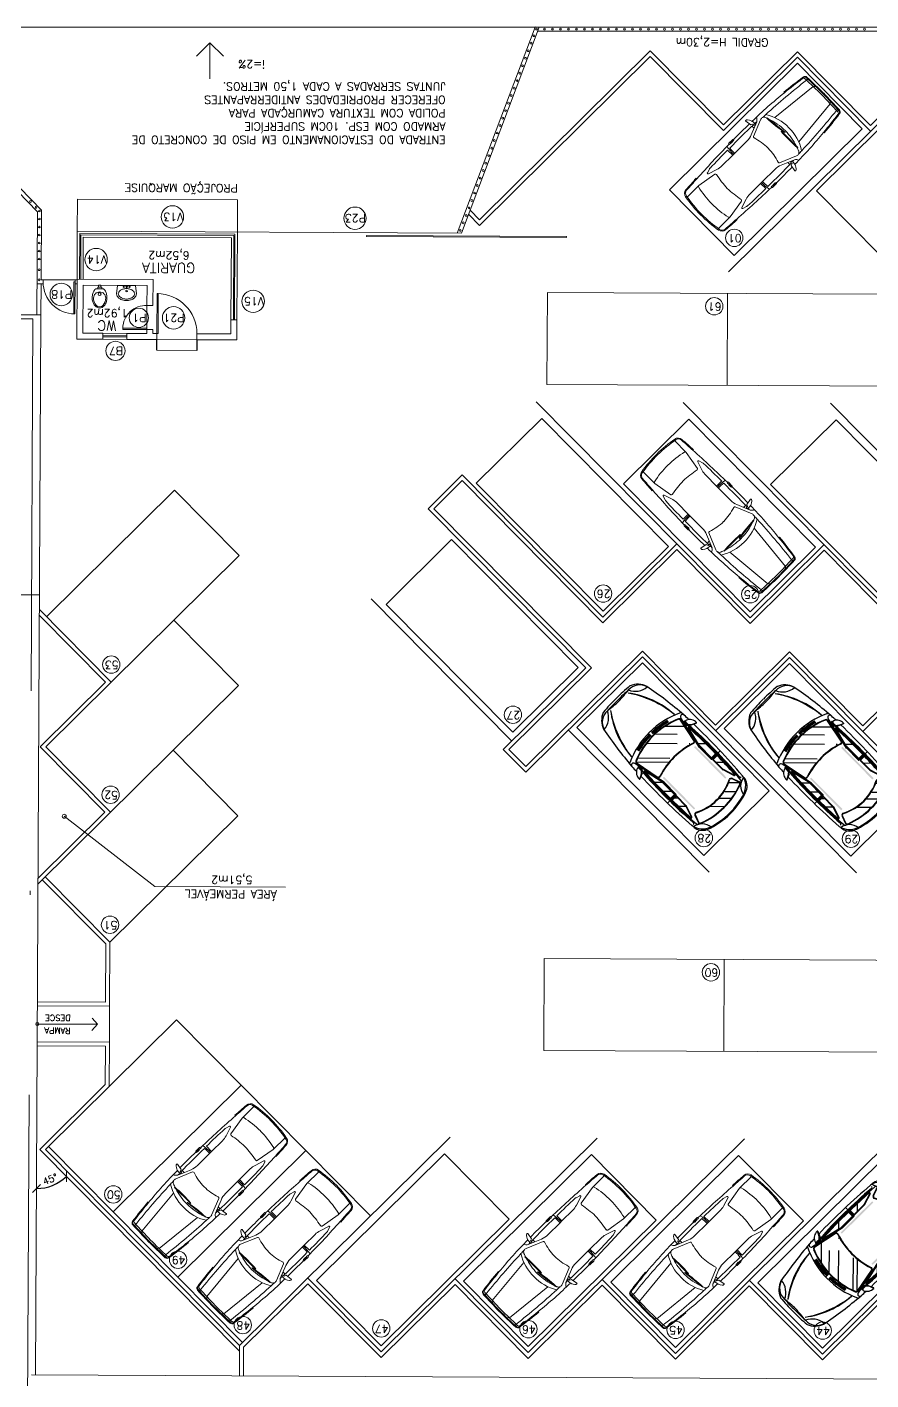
# Model space of a CAD drawing. Extents: x -1057 to 3416, y -340 to 4111.
# Drawn here: x 374.35 to 395.44, y -290.94 to -257.12 of the extents above; entities that cross this region are included whole.
import ezdxf
from ezdxf.enums import TextEntityAlignment as Align

# ---------------------------------------------------------------- set-up
doc = ezdxf.new("R2010")
doc.units = 0
doc.header["$LTSCALE"] = 50
doc.linetypes.add('CONTINU', pattern=[0])
doc.linetypes.add('DASHDOT', pattern=[1, 0.5, -0.25, 0, -0.25])
doc.layers.add('0.1', color=8, linetype='Continuous', lineweight=13)
doc.layers.add('layout', color=1, linetype='Continuous')
doc.styles.add('60x100', font='romans.shx', dxfattribs={"height": 0.2})
doc.styles.add('80X50', font='romans.shx')
doc.styles.add('ROMANS', font='romans')
doc.styles.get("Standard").update_dxf_attribs({"font": 'romans.shx'})
doc.dimstyles.new('Fares Eng - 50', dxfattribs={"dimscale": 2, "dimtxt": 0.085, "dimasz": 0.1, "dimexe": 0.05, "dimexo": 0.05, "dimgap": 0.04, "dimtad": 1, "dimzin": 4, "dimdsep": 46, "dimtxsty": 'ROMANS', "dimblk1": 'OBLIQUE', "dimblk2": 'OBLIQUE', "dimsah": 1, "dimcen": 0.05, "dimdle": 0.05, "dimclrd": 7, "dimclre": 7, "dimclrt": 7, "dimaunit": 1, "dimadec": 0, "dimazin": 0, "dimtfac": 1, "dimtix": 1, "dimtmove": 2, "dimatfit": 0, "dimldrblk": 'OPEN90', "dimfxl": 1, "dimtolj": 1, "dimtzin": 0, "dimarcsym": 0})

# ---------------------------------------------------------------- blocks, each defined once
blk = doc.blocks.new('P60')
at = {"color": 252}
blk.add_lwpolyline([(-0.6, 0.06), (0, 0.06), (0, 0.03), (-0.6, 0.03)], close=True, dxfattribs=at)
at = {"color": 8}
blk.add_arc((-0.029, 0.06), 0.571, 87.1025, 180, dxfattribs=at)
blk = doc.blocks.new('Vaso')
for points in [[(0.03, -0.05), (0.03, 0), (-0.03, 0), (-0.03, -0.05)], [(0.05, -0.09), (0.05, -0.05), (-0.05, -0.05), (-0.05, -0.09)]]:
    blk.add_lwpolyline(points)
for points in [[(0.183, -0.31, -0.071776), (0.168, -0.413, -0.083144), (0.129, -0.494, -0.106699), (0.065, -0.552, -0.132564), (-0.002, -0.57, -0.132564), (-0.069, -0.552, -0.106699), (-0.133, -0.494, -0.083144), (-0.172, -0.413, -0.071776), (-0.187, -0.31, -0.071776), (-0.172, -0.207, -0.083144), (-0.133, -0.126, -0.060171), (-0.1, -0.09), (0.096, -0.09, -0.060171), (0.129, -0.126, -0.083144), (0.168, -0.207, -0.071776)], [(-0.088, -0.497, 0.2474), (0, -0.541, 0.2474), (0.088, -0.497, 0.197858), (0.152, -0.318, 0.418329), (0, -0.168, 0.418329), (-0.152, -0.318, 0.197858)]]:
    blk.add_lwpolyline(points, format="xyb", close=True)
blk.add_circle((-0.002, -0.22), 0.0352)
blk = doc.blocks.new('Cuba-emp')
blk.add_lwpolyline([(0.21, 0.248), (0, 0.227), (0, -0.227), (0.21, -0.248, 0.137816), (0.271, -0.231, 0.107041), (0.329, -0.176, 0.080751), (0.364, -0.099, 0.068643), (0.378, -0.001, 0.068643), (0.364, 0.098, 0.080751), (0.329, 0.174, 0.107041), (0.271, 0.23, 0.115752), (0.21, 0.248)], format="xyb")
blk.add_lwpolyline([(0.21, 0.205, -0.131827), (0.25, 0.194, -0.106633), (0.297, 0.151, -0.083482), (0.328, 0.087, -0.072232), (0.341, 0, -0.072232), (0.328, -0.087, -0.083482), (0.297, -0.151, -0.106633), (0.25, -0.194, -0.131827), (0.21, -0.205, -0.131827), (0.17, -0.194, -0.106633), (0.123, -0.151, -0.083482), (0.092, -0.087, -0.072232), (0.079, 0, -0.072232), (0.092, 0.087, -0.083482), (0.123, 0.151, -0.106633), (0.17, 0.194, -0.131827)], format="xyb", close=True)
for centre, radius in [((0.037, -0.002), 0.0193), ((0.037, -0.002), 0.0193), ((0.036, 0.071), 0.0155), ((0.14, -0.001), 0.0198), ((0.036, -0.076), 0.0155)]:
    blk.add_circle(centre, radius)
blk = doc.blocks.new('ÁREA')
for p in [(0.00005, 0.00376), (0, 0)]:
    blk.add_attdef('COMPARTIMENTO', text='', height=0.0025).set_placement(p, align=Align.CENTER)
at = {"color": 1}
for p in [(-0.00005, -0.00376), (-0.0001, -0.00752)]:
    blk.add_attdef('ÁREA', text='', height=0.002, dxfattribs=at).set_placement(p, align=Align.CENTER)
blk = doc.blocks.new('TEMPRA3')
for p, q in [((-1.26, 0.697), (-1.26, 0.716)), ((-0.157, 0.823), (-0.131, 0.862)), ((-0.101, 0.713), (-0.151, 0.694)), ((-0.151, 0.694), (-0.151, 0.656)), ((-0.075, 0.872), (-0.101, 0.713)), ((-0.085, 0.882), (-0.082, 0.882)), ((0.756, 0.496), (0.756, 0.679)), ((1.806, 0.709), (1.807, 0.728)), ((0.058, 0.464), (-0.363, 0.637)), ((0.069, 0.533), (-0.261, 0.669)), ((-0.098, 0.674), (-0.098, 0.602)), ((0.687, 0.496), (0.259, 0.496)), ((1.136, 0.496), (0.756, 0.496)), ((1.287, 0.519), (1.517, 0.592)), ((1.406, 0.471), (1.886, 0.553)), ((1.515, 0.629), (1.414, 0.659)), ((0.058, -0.464), (-0.363, -0.637)), ((0.069, -0.533), (-0.261, -0.669)), ((-0.151, -0.694), (-0.151, -0.656)), ((-0.098, -0.674), (-0.098, -0.602)), ((0.687, -0.496), (0.259, -0.496)), ((1.136, -0.496), (0.756, -0.496)), ((0.756, -0.496), (0.756, -0.679)), ((1.287, -0.519), (1.517, -0.592)), ((1.406, -0.471), (1.886, -0.553)), ((1.515, -0.629), (1.414, -0.659)), ((-1.26, -0.697), (-1.26, -0.716)), ((-0.157, -0.823), (-0.131, -0.862)), ((-0.101, -0.713), (-0.151, -0.694)), ((-0.075, -0.872), (-0.101, -0.713)), ((-0.085, -0.882), (-0.082, -0.882)), ((1.806, -0.709), (1.807, -0.728))]:
    blk.add_line(p, q)
at = {"color": 9}
for p, q in [((0.49, 0.777), (0.614, 0.777)), ((0.49, 0.767), (0.567, 0.767)), ((0.577, 0.757), (0.577, 0.748)), ((0.634, 0.757), (0.634, 0.748)), ((-1.875, 0.533), (-1.914, 0.533)), ((-1.881, 0.307), (-0.653, 0.428)), ((-1.869, 0.63), (-1.647, 0.654)), ((-0.527, 0.509), (-0.536, 0.509)), ((-0.536, 0.509), (-0.532, -0.064)), ((0.687, 0.496), (0.756, 0.496)), ((1.886, 0.553), (2.3, 0.553)), ((-1.881, 0.307), (-1.924, 0.254)), ((-0.568, 0.016), (-0.577, 0.017)), ((-0.568, 0.015), (-0.577, 0.014)), ((-0.577, 0.014), (-0.51, -0.555)), ((-1.881, -0.308), (-1.924, -0.255)), ((-1.881, -0.307), (-0.653, -0.428)), ((-0.532, -0.064), (-0.523, -0.064)), ((-1.875, -0.533), (-1.914, -0.533)), ((-1.869, -0.631), (-1.647, -0.655)), ((-0.51, -0.555), (-0.501, -0.554)), ((0.687, -0.496), (0.756, -0.496)), ((1.886, -0.553), (2.3, -0.553)), ((0.49, -0.767), (0.567, -0.767)), ((0.49, -0.777), (0.614, -0.777)), ((0.577, -0.757), (0.577, -0.748)), ((0.634, -0.757), (0.634, -0.748))]:
    blk.add_line(p, q, dxfattribs=at)
for points in [[(0.486, 0.76), (0.486, 0.749, 0.414214), (0.496, 0.739), (0.558, 0.739, 0.414214), (0.568, 0.749), (0.568, 0.759)], [(0.486, -0.76), (0.486, -0.749, -0.414214), (0.496, -0.739), (0.558, -0.739, -0.414214), (0.568, -0.749), (0.568, -0.759)]]:
    blk.add_lwpolyline(points, format="xyb", dxfattribs=at)
for centre, radius, start, end in [((0.026, -12.748), 13.526, 95.4579, 98.0767), ((-0.091, -10.408), 11.166, 90.4891, 96.0118), ((0.075, 0.7), 0.267, 168.223, 189.9837), ((-0.143, 0.755), 0.0434, 160.4209, 180), ((0.052, 0.685), 0.25, 146.5293, 160.4209), ((0.355, -17.256), 17.935, 88.9571, 91.6179), ((-0.079, 0.816), 0.0696, 117.5198, 138.9652), ((-0.092, 0.841), 0.0416, 80.8067, 117.5198), ((0.213, -22.305), 23.067, 89.3717, 90.7606), ((-0.083, 0.874), 0.00833, 350.8067, 80.8067), ((0.213, -22.305), 23.067, 89.0973, 89.3437), ((0.115, -25.837), 26.599, 86.3544, 88.8806), ((-0.298, 0.555), 0.987, 356.5337, 7.1274), ((0.636, -17.099), 17.778, 87.5716, 89.6146), ((0.028, -29.336), 30.117, 85.8738, 86.6125), ((2.183, 0.56), 0.144, 10.2757, 85.2864), ((46.287, -1.061), 48.25, 178.0551, 178.7396), ((-1.864, 0.574), 0.07, 98.0767, 178.0551), ((1.08, -0.033), 1.689, 163.0258, 178.8872), ((1.08, -0.033), 1.689, 158.4883, 161.8833), ((-0.403, 0.55), 0.0959, 65.2249, 157.5632), ((0.355, -17.256), 17.935, 91.743, 91.9698), ((1.496, -0.036), 1.496, 161.9012, 178.6096), ((0.046, 0.438), 0.0288, 340.8387, 65.2249), ((0.259, 0.996), 0.5, 247.6625, 270), ((1.136, 0.996), 0.5, 270, 287.5892), ((1.415, 0.442), 0.03, 107.5892, 190.5643), ((-1.901, -0.176), 3.343, 3.0173, 10.5643), ((1.385, 0.564), 0.1, 73.296, 87.5716), ((1.509, 0.61), 0.02, 295.0881, 73.296), ((1.892, 0.523), 0.03, 17.6685, 101.6613), ((-0.298, 0.005), 2.281, 359.8835, 13.3775), ((-1.242, -0.033), 3.619, 0.5277, 9.8398), ((1.08, 0.033), 1.689, 181.1128, 199.382), ((-1.901, 0.176), 3.343, 349.4357, 356.9827), ((-0.298, -0.005), 2.281, 346.6225, 0.1165), ((-1.242, 0.033), 3.619, 350.1602, 359.4723), ((46.287, 1.06), 48.25, 181.2604, 181.9449), ((1.496, 0.036), 1.496, 181.3904, 198.0988), ((-1.864, -0.575), 0.07, 181.9449, 261.9233), ((0.026, 12.748), 13.526, 261.9735, 264.5421), ((1.08, 0.033), 1.689, 200.3288, 201.5117), ((1.08, 0.033), 1.689, 200.3288, 201.5117), ((-0.403, -0.55), 0.0959, 202.4368, 294.7751), ((0.355, 17.256), 17.935, 268.0302, 268.257), ((0.075, -0.7), 0.267, 170.0163, 191.777), ((0.355, 17.256), 17.935, 268.3821, 271.0429), ((0.046, -0.438), 0.0288, 294.7751, 19.1613), ((0.259, -0.996), 0.5, 90, 112.3375), ((-0.298, -0.555), 0.987, 352.8726, 3.4663), ((0.636, 17.099), 17.778, 270.3854, 272.4284), ((1.136, -0.996), 0.5, 72.4108, 90), ((1.415, -0.442), 0.03, 169.4357, 252.4108), ((1.385, -0.564), 0.1, 272.4284, 286.704), ((1.509, -0.61), 0.02, 286.704, 64.9119), ((1.892, -0.523), 0.03, 258.3387, 342.3315), ((2.183, -0.56), 0.144, 274.7136, 349.7243), ((-0.091, 10.408), 11.166, 263.9882, 269.5109), ((-0.143, -0.755), 0.0434, 180, 199.5791), ((0.052, -0.685), 0.25, 199.5791, 213.4707), ((-0.079, -0.816), 0.0696, 221.0348, 242.4802), ((-0.092, -0.841), 0.0416, 242.4802, 279.1933), ((0.213, 22.305), 23.067, 269.2394, 270.6283), ((-0.083, -0.874), 0.00833, 279.1933, 9.1933), ((0.213, 22.305), 23.067, 270.6563, 270.9027), ((0.115, 25.837), 26.599, 271.1194, 273.6456), ((0.028, 29.336), 30.117, 273.3875, 274.1262)]:
    blk.add_arc(centre, radius, start, end)
for centre, radius, start, end in [((0.026, -12.748), 13.506, 95.4656, 97.8958), ((-0.144, 0.846), 0.212, 204.7842, 236.5367), ((0.49, 0.751), 0.0263, 91.9264, 184.8104), ((0.47, 0.753), 0.0061, 200.0424, 315.2534), ((0.49, 0.751), 0.0164, 92.1313, 187.2433), ((0.567, 0.757), 0.01, 0, 90), ((0.606, 0.816), 0.0733, 246.8341, 293.1659), ((0.614, 0.757), 0.02, 0, 90), ((-0.263, 0.555), 0.987, 356.5337, 11.7667), ((0.027, -29.37), 30.131, 85.8821, 86.6147), ((2.181, 0.569), 0.115, 10.4548, 85.2928), ((19.555, -0.393), 21.489, 177.397, 178.9536), ((-1.862, 0.581), 0.05, 97.8958, 177.1673), ((43.913, -1.002), 45.813, 178.0177, 178.7486), ((0.137, -16.634), 17.284, 92.2713, 96.6835), ((-1.822, 0.581), 0.05, 97.8958, 177.1673), ((0.402, 0.031), 1.126, 147.4954, 181.5953), ((0.192, -19.533), 20.183, 91.7794, 92.1012), ((-4.071, 0.196), 3.558, 355.8109, 5.0412), ((-0.17, 0.661), 0.0195, 202.2729, 342.8001), ((-1.236, -0.033), 3.585, 0.5327, 10.015), ((43.913, 1.002), 45.813, 181.2514, 181.9823), ((0.402, -0.031), 1.126, 178.4047, 212.5046), ((-4.057, -0.683), 3.558, 2.0761, 11.3064), ((-1.236, 0.033), 3.585, 349.985, 359.4673), ((19.555, 0.392), 21.489, 181.0464, 182.603), ((-1.862, -0.581), 0.05, 182.8327, 262.1042), ((0.137, 16.634), 17.284, 263.3165, 267.7287), ((-1.822, -0.581), 0.05, 182.8327, 262.1042), ((0.026, 12.748), 13.506, 262.1042, 264.5344), ((0.192, 19.533), 20.183, 267.8988, 268.2206), ((-0.144, -0.846), 0.212, 123.4633, 155.2158), ((-0.17, -0.661), 0.0195, 17.1999, 157.7271), ((-0.263, -0.555), 0.987, 348.2333, 3.4663), ((2.181, -0.569), 0.115, 274.7072, 349.5452), ((0.47, -0.753), 0.0061, 44.7466, 159.9576), ((0.49, -0.751), 0.0263, 175.1896, 268.0736), ((0.49, -0.751), 0.0164, 172.7567, 267.8687), ((0.567, -0.757), 0.01, 270, 0), ((0.606, -0.816), 0.0733, 66.8341, 113.1659), ((0.614, -0.757), 0.02, 270, 360), ((0.027, 29.37), 30.131, 273.3853, 274.1179)]:
    blk.add_arc(centre, radius, start, end, dxfattribs=at)
blk = doc.blocks.new('Car')
at = {"layer": 'layout', "color": 8}
for p, q in [((-44.4, -116.8), (-45.5, -110.7)), ((-42.5, -116.4), (-43.6, -110.2)), ((-41.1, -116), (-42, -109.8)), ((-39.1, -115.6), (-40.1, -109.4)), ((-37.2, -115.2), (-38.1, -108.9)), ((-35.8, -114.9), (-36.5, -108.6)), ((-33.8, -114.5), (-34.6, -108.2)), ((-31.8, -114.1), (-32.6, -107.8)), ((-30.4, -113.9), (-31, -107.6)), ((-28.4, -113.5), (-29, -107.4)), ((-26.4, -113.2), (-27.1, -107.2)), ((-25, -113), (-25.5, -107)), ((-23, -112.8), (-23.5, -106.4)), ((25.2, -163.1), (-22.1, -115.7)), ((-21.2, -112.5), (-21.3, -106.1)), ((-19.2, -112.3), (-19.3, -105.9)), ((-17.2, -112.1), (-17.4, -105.7)), ((-15.7, -111.9), (-15.7, -105.5)), ((-13.7, -111.8), (-13.7, -105.3)), ((-11.7, -111.6), (-11.7, -105.2)), ((-9.7, -111.5), (-9.7, -105.1)), ((-7.7, -111.4), (-7.7, -105)), ((-5.7, -111.3), (-5.7, -104.9)), ((-3.7, -111.3), (-3.7, -104.8)), ((3.7, -111.3), (3.7, -104.8)), ((39.6, -148.7), (5.2, -114.3)), ((5.7, -111.3), (5.7, -104.9)), ((7.7, -111.4), (7.7, -105)), ((9.7, -111.5), (9.7, -105.1)), ((11.7, -111.6), (11.7, -105.2)), ((13.7, -111.8), (13.7, -105.3)), ((15.7, -111.9), (15.7, -105.5)), ((17.2, -112.1), (17.4, -105.7)), ((19.2, -112.3), (19.3, -105.9)), ((21.2, -112.5), (21.3, -106.1)), ((23, -112.8), (23.5, -106.4)), ((25, -113), (25.5, -107)), ((26.4, -113.2), (27.1, -107.2)), ((28.4, -113.5), (29, -107.4)), ((30.4, -113.9), (31, -107.6)), ((31.8, -114.1), (32.6, -107.8)), ((63.1, -148), (32.6, -117.5)), ((33.8, -114.5), (34.6, -108.2)), ((35.8, -114.9), (36.5, -108.6)), ((37.2, -115.2), (38.1, -108.9)), ((39.1, -115.6), (40.1, -109.4)), ((41.1, -116), (42, -109.8)), ((42.5, -116.4), (43.6, -110.2)), ((44.4, -116.8), (45.5, -110.7)), ((-71.4, -149.7), (-71.5, -143.3)), ((-70.4, -149.4), (-70.5, -140)), ((-53.8, -202.9), (-70.4, -128.8)), ((-69.4, -149.1), (-69.5, -139.9)), ((-68.4, -148.9), (-68.7, -139.9)), ((-67.3, -131.9), (-57, -183.8)), ((-66.3, -131.7), (-56.1, -183.6)), ((-15.9, -179.3), (-66, -129.1)), ((-8.4, -174.6), (-58.2, -124.8)), ((53.8, -202.9), (70.4, -128.8)), ((56.1, -183.6), (66.3, -131.7)), ((57, -183.8), (67.3, -131.9)), ((68.4, -148.9), (68.7, -139.9)), ((69.4, -149.1), (69.5, -139.9)), ((70.4, -149.4), (70.5, -140)), ((71.4, -149.7), (71.5, -143.3)), ((-86.3, -160.6), (-73.2, -154.7)), ((-72.4, -154), (-71.3, -150.4)), ((-56.9, -198.5), (-67, -155.8)), ((-55.9, -198.3), (-66, -155.6)), ((55.9, -198.3), (66, -155.6)), ((56.9, -198.5), (67, -155.8)), ((72.4, -154), (71.3, -150.4)), ((86.3, -160.6), (73.2, -154.7)), ((-56.8, -200.2), (-68.8, -188.2)), ((-56.8, -237.2), (-56.8, -199.5)), ((-55.8, -237.2), (-55.8, -199.5)), ((-53.8, -238.7), (-53.8, -203.1)), ((44.8, -182.6), (43.4, -181.3)), ((53.8, -238.7), (53.8, -203.1)), ((55.8, -237.2), (55.8, -199.5)), ((56.8, -237.2), (56.8, -199.5)), ((69.3, -207.1), (57.6, -195.4)), ((-56.8, -227.8), (-69.3, -215.2)), ((-80.7, -239.7), (-54.8, -239.7)), ((-68.3, -237.2), (-69.2, -236.3)), ((-69.1, -237.2), (-56.8, -237.2)), ((-69.1, -238.2), (-56.8, -238.2)), ((-56.8, -241.4), (-69, -241.4)), ((-56.8, -242.4), (-69, -242.4)), ((-57, -273.8), (-68.3, -262.5)), ((-56.8, -248.7), (-62.9, -242.6)), ((-56.8, -272.4), (-56.8, -242.4)), ((-55.8, -272.4), (-55.8, -242.4)), ((80.7, -239.7), (54.8, -239.7)), ((55.8, -272.4), (55.8, -242.4)), ((69.1, -237.2), (56.8, -237.2)), ((69.1, -238.2), (56.8, -238.2)), ((56.8, -241.4), (69, -241.4)), ((56.8, -242.4), (69, -242.4)), ((56.8, -272.4), (56.8, -242.4)), ((68.3, -263.5), (56.8, -251.9)), ((-65.1, -298.3), (-57, -273.6)), ((-64.2, -298.6), (-56, -273.9)), ((64.2, -298.6), (56, -273.9)), ((65.1, -298.3), (57, -273.6)), ((-57.2, -300.9), (-62.7, -316.3)), ((-56.3, -301.3), (-61.8, -316.6)), ((1.6, -332.4), (-21.8, -309)), ((25.1, -330.6), (5.5, -311)), ((42.5, -327), (25.2, -309.8)), ((61.9, -318.8), (44.9, -301.8)), ((61.8, -316.6), (56.3, -301.3)), ((62.7, -316.3), (57.2, -300.9))]:
    blk.add_line(p, q, dxfattribs=at)
for centre, radius, start, end in [((-7.8, -326.7), 326.8, 88.6351, 95.7726), ((7.8, -326.7), 326.8, 84.2274, 91.3649), ((866.8, -205.6), 949.5, 169.2081, 175.3433), ((-34.3, -38.3), 32.9, 86.5625, 164.4958), ((-69, 10.4), 40, 274.3393, 336.719), ((-25.6, -41.2), 42.5, 111.779, 161.6544), ((122.7, -124.6), 188.5, 142.4297, 176.6237), ((155.6, -136.8), 222.3, 145.0929, 173.9605), ((-40.2, -4.5), 3, 97.674, 111.779), ((-10, -339.3), 334.6, 88.282, 93.8135), ((10.1, 328.4), 336.5, 262.7695, 268.2851), ((10, -339.3), 334.6, 86.1865, 91.718), ((-10.1, 328.4), 336.5, 271.7149, 277.2305), ((-155.6, -136.8), 222.3, 6.0395, 34.9071), ((-122.7, -124.6), 188.5, 3.3763, 37.5703), ((69, 10.4), 40, 203.281, 265.6607), ((34.3, -38.3), 32.9, 15.5042, 93.4375), ((40.2, -4.5), 3, 68.221, 82.326), ((25.6, -41.2), 42.5, 18.3456, 68.221), ((-866.8, -205.6), 949.5, 4.6567, 10.7919), ((0.5, -286.5), 183.7, 90, 115.0781), ((-64.4, -113.6), 1, 172.7258, 290.5969), ((0, -280.4), 167.2, 90.0065, 112.6232), ((0, -280.4), 166.2, 90.0085, 112.6252), ((-0.5, -286.5), 183.7, 64.9219, 90), ((0, -280.4), 167.2, 67.3768, 89.9935), ((0, -280.4), 166.2, 67.3768, 89.9935), ((64.4, -113.6), 1, 249.4031, 7.2742), ((-67, -159.1), 20.4, 115.2032, 181.9349), ((1565.6, -198.2), 1646.7, 177.6205, 178.0972), ((-75, -129.5), 4.65, 8.7491, 183.5185), ((-77.8, -119.2), 1, 174.7727, 295.0781), ((-74.5, -143.4), 3, 0.889, 115.2032), ((-72.5, -140.1), 1, 0.889, 98.0676), ((-71.5, -140), 1, 0.889, 95.2234), ((-70.5, -139.9), 1, 0.889, 92.3899), ((-69.7, -139.9), 1, 2.0031, 90.1843), ((-62.4, -130.8), 5, 111.9536, 193.3017), ((-62.4, -130.8), 4, 111.9536, 193.5543), ((62.4, -130.8), 4.01, 346.5287, 68.1294), ((62.4, -130.8), 5, 346.6983, 68.0464), ((69.7, -139.9), 1, 89.8157, 177.9969), ((70.5, -139.9), 1, 87.6101, 179.111), ((75, -129.5), 4.65, 356.4815, 171.2509), ((71.5, -140), 1, 84.7766, 179.111), ((72.5, -140.1), 1, 81.9324, 179.111), ((74.5, -143.4), 3, 64.7968, 179.111), ((67, -159.1), 20.4, 358.0651, 64.7968), ((77.8, -119.2), 1, 244.9219, 5.2273), ((-1565.6, -198.2), 1646.7, 1.9028, 2.3795), ((-94.9, -128.7), 32, 283.4706, 317.3927), ((-86.5, -159.6), 1, 193.8166, 282.2331), ((1565.6, -198.2), 1646.7, 178.6017, 183.9759), ((940.7, -224.1), 1014.7, 175.8385, 184.8151), ((936.4, -221.1), 1008.4, 175.9397, 185.4333), ((-72.4, -149.7), 1, 287.9404, 0.889), ((-71.4, -149.4), 1, 285.265, 0.889), ((770.4, -218.9), 840.8, 175.6929, 181.2505), ((-70.4, -149.1), 1, 282.6212, 0.889), ((770.4, -218.9), 839.8, 175.6943, 181.2501), ((-69.4, -148.9), 1, 280.1196, 2.0031), ((-67, -155.8), 1, 13.3017, 174.5453), ((67, -155.8), 1, 5.4547, 166.6983), ((-770.4, -218.9), 839.8, 358.7499, 4.3057), ((-936.4, -221.1), 1008.4, 354.5667, 4.0603), ((-770.4, -218.9), 840.8, 358.7495, 4.3071), ((69.4, -148.9), 1, 177.9969, 259.8804), ((70.4, -149.1), 1, 179.111, 257.3788), ((71.4, -149.4), 1, 179.111, 254.735), ((-940.7, -224.1), 1014.7, 355.1849, 4.1615), ((94.9, -128.7), 32, 222.6073, 256.5294), ((72.4, -149.7), 1, 179.111, 252.0596), ((73.4, -153.7), 1, 196.4299, 257.7669), ((-1565.6, -198.2), 1646.7, 356.0241, 1.3983), ((86.5, -159.6), 1, 257.7669, 346.1834), ((-52.2, -182.7), 5, 193.3017, 287.8184), ((-60.8, -199.5), 4, 360, 13.3017), ((-52.2, -182.7), 4, 193.5543, 287.8184), ((-60.8, -199.5), 5, 0, 13.3017), ((-54.8, -203.1), 1, 0, 13.3017), ((0, -345), 166.5, 90, 107.8184), ((0, -345), 165.5, 90, 107.8184), ((0, -345), 166.5, 72.1816, 90), ((0, -345), 165.5, 72.1816, 90), ((52.2, -182.7), 5, 252.1816, 346.6983), ((52.2, -182.7), 4, 252.1816, 346.4457), ((54.8, -203.1), 1, 166.6983, 180), ((60.8, -199.5), 5, 166.6983, 180), ((60.8, -199.5), 4, 166.6983, 180), ((-69.1, -237.2), 1, 181.5835, 270), ((-69, -242.4), 1, 90, 181.1066), ((9004.6, 48.7), 9079.4, 181.83701, 182.18864), ((9004.6, 48.7), 9078.4, 181.83709, 182.18858), ((-56.8, -237.2), 1, 270, 0), ((-56.8, -242.4), 1, 0, 90), ((-54.8, -238.7), 1, 270, 0), ((54.8, -238.7), 1, 180, 270), ((56.8, -237.2), 1, 180, 270), ((56.8, -242.4), 1, 90, 180), ((-9004.6, 48.7), 9078.4, 357.81142, 358.16291), ((-9004.6, 48.7), 9079.4, 357.81136, 358.16299), ((69, -242.4), 1, 358.8934, 90), ((69.1, -237.2), 1, 270, 358.4165), ((-60.8, -272.4), 4, 341.6525, 360), ((-60.8, -272.4), 5, 341.6525, 360), ((60.8, -272.4), 5, 180, 198.3475), ((60.8, -272.4), 4, 180, 198.3475), ((-39.1, -305.6), 38.6, 190.1502, 253.6248), ((-79.7, -346.5), 30, 5.2584, 84.7128), ((-46.8, -314.4), 30, 185.5819, 244.441), ((-73.3, -309.4), 3, 270, 5.5819), ((-66.1, -298), 2, 183.0738, 341.6525), ((-62.6, -316.1), 5, 185.4333, 247.7979), ((-66.1, -298), 1, 183.4405, 341.6525), ((-58, -317.9), 5, 160.3462, 249.5059), ((-58, -317.9), 4, 160.3462, 249.5059), ((0, -162.8), 170.6, 249.5059, 270), ((0, -162.8), 169.6, 249.5059, 270), ((-52.5, -302.6), 5, 63.1357, 160.3462), ((-52.5, -302.6), 4, 63.1357, 160.3462), ((0, -198.9), 112.2, 243.1357, 270), ((0, -198.9), 111.2, 243.1357, 270), ((0, -198.9), 111.2, 270, 296.8643), ((0, -198.9), 112.2, 270, 296.8643), ((0, -162.8), 169.6, 270, 290.4941), ((0, -162.8), 170.6, 270, 290.4941), ((79.7, -346.5), 30, 95.2872, 174.7416), ((39.1, -305.6), 38.6, 286.3752, 349.8498), ((52.5, -302.6), 5, 19.6538, 116.8643), ((52.5, -302.6), 4, 19.6538, 116.8643), ((58, -317.9), 4, 290.4941, 19.6538), ((58, -317.9), 5, 290.4941, 19.6538), ((46.8, -314.4), 30, 295.559, 354.4181), ((66.1, -298), 2, 198.3475, 356.9262), ((62.6, -316.1), 5, 292.2021, 354.5667), ((66.1, -298), 1, 198.3475, 356.5595), ((73.3, -309.4), 3, 174.4181, 270), ((0, -181.6), 170.6, 249.5059, 270), ((0, -181.6), 168.6, 252.2391, 270), ((0, -181.6), 170.6, 270, 290.4941), ((0, -181.6), 168.6, 270, 287.7609)]:
    blk.add_arc(centre, radius, start, end, dxfattribs=at)
for points in [[(-49.6, -290.4), (-45.8, -290.4), (-49.6, -194), (-45.8, -194)], [(49.6, -290.4), (45.8, -290.4), (49.6, -194), (45.8, -194)]]:
    blk.add_solid(points, dxfattribs=at)
blk = doc.blocks.new('_OBLIQUE')
at = {"color": 0, "linetype": 'ByBlock'}
blk.add_line((-0.5, -0.5), (0.5, 0.5), dxfattribs=at)
blk = doc.blocks.new('*D148')
at = {"layer": '0.1', "color": 7, "linetype": 'CONTINU', "lineweight": -2, "transparency": 16777216}
blk.add_arc((374.596, -285.101), 1.05, 269.7175, 314.7175, dxfattribs=at)
at = {"layer": 'DEFPOINTS', "color": 0, "linetype": 'CONTINU', "lineweight": -2, "transparency": 16777216}
for p in [(374.699, -264.314), (374.67, -285.175), (374.863, -286.117), (379.665, -290.22), (374.568, -290.814)]:
    blk.add_point(p, dxfattribs=at)
at = {"layer": '0.1', "color": 7, "linetype": 'CONTINU', "lineweight": -2, "transparency": 16777216, "xscale": 0.2, "yscale": 0.2, "zscale": 0.2}
for p, rotation in [((375.336, -285.847), 44.71748150605981), ((374.591, -286.151), 179.7174815060621)]:
    blk.add_blockref('_OBLIQUE', p, dxfattribs=dict(at, rotation=rotation))
at = {"layer": '0.1', "color": 7, "linetype": 'CONTINU', "transparency": 16777216, "insert": (374.931, -285.921), "char_height": 0.17, "attachment_point": 5, "rotation": 22.2175, "style": 'ROMANS'}
blk.add_mtext('\\A1;45°', dxfattribs=at)
blk = doc.blocks.new('_Open90')
at = {"color": 0, "linetype": 'ByBlock', "lineweight": -2}
for p, q in [((0, 0), (-1, 0)), ((-0.5, 0.5), (0, 0)), ((0, 0), (-0.5, -0.5))]:
    blk.add_line(p, q, dxfattribs=at)

msp = doc.modelspace()

# ---------------------------------------------------------------- linework, layer by layer
at = {"layer": '0.1', "color": 8, "linetype": 'CONTINU', "lineweight": -2}
for p, q in [((387.047, -257.117), (369.67, -257.128)), ((377.595, -265.198), (377.596, -264.928)), ((378.596, -264.933), (378.595, -265.203))]:
    msp.add_line(p, q, dxfattribs=at)
at = {"layer": '0.1', "color": 8}
for p, q in [((370.25, -257.227), (374.612, -261.737)), ((370.288, -257.127), (374.712, -261.693)), ((387.047, -257.117), (385.103, -262.265)), ((387.153, -257.117), (385.21, -262.266)), ((428.456, -257.129), (387.047, -257.117)), ((428.423, -257.229), (387.116, -257.217)), ((378.923, -257.513), (378.587, -257.843)), ((378.923, -258.414), (378.923, -257.513)), ((378.923, -257.513), (379.259, -257.843)), ((389.926, -257.855), (385.662, -262.077)), ((389.926, -257.713), (385.663, -261.935)), ((389.926, -257.713), (391.756, -259.561)), ((389.926, -257.855), (391.755, -259.702)), ((393.603, -257.873), (391.755, -259.702)), ((393.603, -257.732), (391.756, -259.561)), ((397.279, -257.891), (391.879, -263.239)), ((393.603, -257.732), (395.433, -259.579)), ((393.603, -257.873), (395.432, -259.72)), ((397.28, -257.75), (395.433, -259.579)), ((374.599, -264.314), (374.612, -261.737)), ((374.703, -263.435), (374.712, -261.693)), ((385.425, -261.695), (385.663, -261.935)), ((385.387, -261.798), (385.662, -262.077)), ((375.609, -262.219), (375.603, -263.419)), ((385.21, -262.266), (375.609, -262.219)), ((375.669, -262.279), (375.663, -263.419)), ((379.549, -262.298), (375.669, -262.279)), ((375.693, -263.419), (375.699, -262.309)), ((375.699, -262.309), (379.519, -262.328)), ((375.753, -263.419), (375.759, -262.369)), ((375.759, -262.369), (379.458, -262.388)), ((379.458, -262.388), (379.448, -264.438)), ((379.519, -262.328), (379.508, -264.438)), ((379.538, -264.438), (379.549, -262.298)), ((379.598, -264.438), (379.609, -262.238)), ((375.603, -263.439), (374.703, -263.435)), ((374.753, -263.435), (374.753, -263.535)), ((374.603, -263.534), (374.753, -263.535)), ((374.699, -264.314), (374.703, -263.535)), ((375.603, -263.539), (375.553, -263.539)), ((377.347, -264.677), (377.35, -264.077)), ((374.699, -264.314), (370.899, -264.295)), ((374.568, -290.814), (374.699, -264.314)), ((376.847, -264.775), (376.247, -264.772)), ((376.846, -264.835), (376.246, -264.832)), ((376.246, -264.862), (376.846, -264.865)), ((376.246, -264.922), (376.846, -264.925)), ((377.596, -264.928), (378.596, -264.933)), ((377.595, -265.198), (378.595, -265.203)), ((418.845, -266.209), (387.345, -266.054)), ((392.422, -271.885), (387.074, -266.484)), ((396.099, -271.903), (390.751, -266.502)), ((399.776, -271.921), (394.428, -266.52)), ((385.227, -268.314), (384.374, -269.158)), ((385.226, -268.455), (384.516, -269.159)), ((388.744, -272.008), (385.226, -268.455)), ((388.745, -271.867), (385.227, -268.314)), ((384.374, -269.158), (388.314, -273.137)), ((384.516, -269.159), (388.456, -273.138)), ((390.592, -270.179), (388.744, -272.008)), ((390.592, -270.037), (388.745, -271.867)), ((392.421, -272.026), (390.592, -270.179)), ((394.269, -270.197), (392.421, -272.026)), ((394.269, -270.055), (392.422, -271.885)), ((396.098, -272.044), (394.269, -270.197)), ((386.468, -274.966), (382.949, -271.413)), ((374.662, -271.823), (376.314, -273.491)), ((374.663, -271.681), (376.455, -273.492)), ((386.817, -275.605), (389.731, -272.72)), ((386.817, -275.746), (389.73, -272.861)), ((395.077, -278.262), (389.73, -272.861)), ((389.731, -272.72), (391.56, -274.567)), ((391.559, -274.709), (393.407, -272.879)), ((391.56, -274.567), (393.408, -272.738)), ((398.754, -278.28), (393.407, -272.879)), ((393.408, -272.738), (395.237, -274.586)), ((395.236, -274.727), (397.084, -272.898)), ((395.237, -274.586), (397.085, -272.756)), ((388.314, -273.137), (386.254, -275.178)), ((388.456, -273.138), (386.395, -275.178)), ((374.629, -278.537), (379.637, -273.578)), ((374.679, -275.109), (376.314, -273.491)), ((391.401, -278.244), (387.882, -274.691)), ((374.679, -275.109), (376.298, -276.744)), ((386.254, -275.178), (386.817, -275.746)), ((386.395, -275.178), (386.817, -275.605)), ((374.63, -278.395), (376.298, -276.744)), ((374.734, -278.433), (376.323, -280.038)), ((376.423, -279.997), (376.415, -281.597)), ((376.323, -280.038), (376.316, -281.496)), ((376.316, -281.496), (374.614, -281.488)), ((376.415, -281.597), (374.614, -281.588)), ((374.612, -282.039), (376.111, -282.047)), ((374.811, -285.175), (378.084, -281.935)), ((376.111, -282.047), (375.976, -282.204)), ((376.111, -282.047), (375.977, -281.889)), ((382.939, -286.838), (378.084, -281.935)), ((376.411, -282.497), (374.609, -282.488)), ((376.31, -282.596), (374.609, -282.588)), ((376.305, -283.555), (376.31, -282.596)), ((376.405, -283.597), (376.411, -282.497)), ((418.763, -282.859), (387.263, -282.703)), ((374.67, -285.175), (376.305, -283.555)), ((374.886, -285.101), (379.741, -290.004)), ((379.666, -290.079), (384.924, -284.872)), ((383.201, -290.237), (388.601, -284.89)), ((386.878, -290.255), (392.278, -284.908)), ((390.555, -290.274), (395.955, -284.926)), ((394.231, -290.292), (399.632, -284.944)), ((379.665, -290.22), (374.67, -285.175)), ((379.666, -290.079), (374.811, -285.175)), ((383.201, -290.237), (381.371, -288.39)), ((386.878, -290.255), (385.048, -288.408)), ((390.555, -290.274), (388.725, -288.426)), ((394.231, -290.292), (392.402, -288.444)), ((379.766, -290.12), (381.371, -288.531)), ((383.2, -290.379), (381.371, -288.531)), ((383.2, -290.379), (385.048, -288.549)), ((386.877, -290.397), (385.048, -288.549)), ((386.877, -290.397), (388.724, -288.568)), ((390.554, -290.415), (388.724, -288.568)), ((390.554, -290.415), (392.401, -288.586)), ((394.231, -290.433), (392.401, -288.586)), ((394.231, -290.433), (396.078, -288.604)), ((379.666, -290.079), (379.662, -290.839)), ((379.766, -290.12), (379.762, -290.839)), ((399.543, -290.937), (374.468, -290.813))]:
    msp.add_line(p, q, dxfattribs=at)
at = {"layer": '0.1', "color": 8, "linetype": 'DASHDOT', "ltscale": 0.4}
for p, q in [((375.609, -262.219), (375.613, -261.419)), ((379.613, -261.438), (375.613, -261.419)), ((379.609, -262.238), (379.613, -261.438)), ((374.498, -264.413), (361.849, -264.351)), ((374.353, -293.813), (374.498, -264.413))]:
    msp.add_line(p, q, dxfattribs=at)
at = {"layer": '0.1', "color": 7}
for p, q in [((375.603, -263.419), (375.596, -264.919)), ((375.603, -263.419), (377.503, -263.428)), ((377.5, -264.078), (377.503, -263.428)), ((375.747, -264.769), (375.753, -263.569)), ((375.753, -263.569), (377.353, -263.577)), ((377.35, -264.077), (377.353, -263.577)), ((377.5, -264.078), (377.35, -264.077)), ((379.447, -264.788), (379.448, -264.438)), ((379.448, -264.438), (379.598, -264.438)), ((379.596, -264.938), (379.598, -264.438)), ((375.747, -264.769), (376.247, -264.772)), ((376.247, -264.772), (376.246, -264.922)), ((376.846, -264.925), (376.847, -264.775)), ((376.847, -264.775), (377.347, -264.777)), ((377.347, -264.777), (377.347, -264.677)), ((377.347, -264.677), (377.497, -264.678)), ((377.497, -264.778), (377.497, -264.678)), ((377.497, -264.778), (377.597, -264.778)), ((377.596, -264.928), (377.597, -264.778)), ((378.597, -264.783), (378.596, -264.933)), ((378.597, -264.783), (379.447, -264.788)), ((375.596, -264.919), (376.246, -264.922)), ((376.846, -264.925), (377.596, -264.928)), ((378.596, -264.933), (379.596, -264.938))]:
    msp.add_line(p, q, dxfattribs=at)
at = {"layer": '0.1', "color": 8, "linetype": 'CONTINU'}
for p, q in [((373.694, -271.309), (374.664, -271.314)), ((377.549, -278.6), (375.281, -276.845)), ((380.814, -278.616), (377.549, -278.6)), ((376.415, -281.597), (376.411, -282.497))]:
    msp.add_line(p, q, dxfattribs=at)
at = {"layer": '0.1', "color": 8}
for points in [[(390.404, -261.189), (392.022, -262.824), (395.22, -259.657), (393.602, -258.023)], [(394.081, -261.207), (395.699, -262.842), (398.897, -259.675), (397.279, -258.041)], [(387.834, -262.349), (382.834, -262.324), (382.834, -262.354), (387.833, -262.379)], [(377.597, -264.778), (377.627, -264.779), (377.632, -263.779), (377.602, -263.778)], [(385.579, -268.519), (387.214, -266.901), (390.38, -270.098), (388.746, -271.717)], [(389.256, -268.537), (390.891, -266.919), (394.057, -270.116), (392.423, -271.735)], [(392.933, -268.555), (394.568, -266.937), (397.734, -270.134), (396.1, -271.753)], [(383.325, -271.548), (384.96, -269.929), (388.126, -273.127), (386.491, -274.745)], [(388.095, -274.63), (389.729, -273.011), (392.896, -276.209), (391.261, -277.827)], [(391.772, -274.648), (393.406, -273.029), (396.572, -276.227), (394.938, -277.845)], [(386.399, -286.921), (384.781, -285.287), (381.583, -288.453), (383.201, -290.087)], [(390.076, -286.939), (388.458, -285.305), (385.26, -288.471), (386.878, -290.105)], [(393.753, -286.957), (392.135, -285.323), (388.937, -288.489), (390.555, -290.124)], [(397.43, -286.976), (395.811, -285.341), (392.614, -288.507), (394.232, -290.142)]]:
    msp.add_lwpolyline(points, close=True, dxfattribs=at)
for points in [[(375.553, -263.489), (375.523, -263.489), (375.519, -264.289), (375.549, -264.289), (375.553, -263.439)], [(387.345, -266.054), (387.357, -263.754), (418.856, -263.909)], [(391.857, -263.776), (391.845, -266.076)], [(379.653, -270.325), (378.034, -268.691), (374.837, -271.857)], [(379.653, -270.325), (374.821, -275.11), (376.439, -276.744)], [(379.637, -273.578), (378.018, -271.944)], [(374.805, -278.363), (376.423, -279.997), (379.621, -276.831), (378.002, -275.196)], [(387.263, -282.703), (387.275, -280.403), (418.774, -280.559)], [(391.775, -280.426), (391.763, -282.725)], [(379.702, -283.569), (376.505, -286.735)], [(381.321, -285.203), (378.123, -288.37)]]:
    msp.add_lwpolyline(points, dxfattribs=at)
for centre, radius in [((387.02, -257.334), 0.0225), ((387.081, -257.167), 0.0225), ((387.281, -257.167), 0.0225), ((387.481, -257.167), 0.0225), ((387.681, -257.167), 0.0225), ((387.881, -257.167), 0.0225), ((388.081, -257.167), 0.0225), ((388.281, -257.167), 0.0225), ((388.481, -257.167), 0.0225), ((388.681, -257.167), 0.0225), ((388.881, -257.167), 0.0225), ((389.081, -257.167), 0.0225), ((389.281, -257.167), 0.0225), ((389.481, -257.167), 0.0225), ((389.681, -257.167), 0.0225), ((389.881, -257.167), 0.0225), ((390.081, -257.167), 0.0225), ((390.281, -257.168), 0.0225), ((390.481, -257.168), 0.0225), ((390.681, -257.168), 0.0225), ((390.881, -257.168), 0.0225), ((391.081, -257.168), 0.0225), ((391.281, -257.168), 0.0225), ((391.481, -257.168), 0.0225), ((391.681, -257.168), 0.0225), ((391.881, -257.168), 0.0225), ((392.081, -257.168), 0.0225), ((392.281, -257.168), 0.0225), ((392.481, -257.168), 0.0225), ((392.681, -257.168), 0.0225), ((392.881, -257.168), 0.0225), ((393.081, -257.168), 0.0225), ((393.281, -257.168), 0.0225), ((393.481, -257.168), 0.0225), ((393.681, -257.169), 0.0225), ((393.881, -257.169), 0.0225), ((394.081, -257.169), 0.0225), ((394.281, -257.169), 0.0225), ((394.481, -257.169), 0.0225), ((394.681, -257.169), 0.0225), ((394.881, -257.169), 0.0225), ((395.081, -257.169), 0.0225), ((395.281, -257.169), 0.0225), ((386.875, -257.708), 0.0225), ((386.948, -257.52), 0.0225), ((386.808, -257.896), 0.0225), ((386.663, -258.27), 0.0225), ((386.736, -258.083), 0.0225), ((386.524, -258.643), 0.0225), ((386.597, -258.456), 0.0225), ((386.384, -259.019), 0.0225), ((386.451, -258.83), 0.0225), ((386.239, -259.393), 0.0225), ((386.312, -259.206), 0.0225), ((386.173, -259.578), 0.0225), ((386.028, -259.952), 0.0225), ((386.101, -259.765), 0.0225), ((385.892, -260.331), 0.0225), ((385.964, -260.144), 0.0225), ((385.75, -260.704), 0.0225), ((385.819, -260.518), 0.0225), ((385.605, -261.078), 0.0225), ((385.678, -260.891), 0.0225), ((385.469, -261.451), 0.0225), ((385.536, -261.265), 0.0225), ((374.436, -261.479), 0.0225), ((374.576, -261.624), 0.0225), ((374.662, -261.715), 0.0225), ((377.986, -261.864), 0.28), ((382.548, -261.897), 0.28), ((385.397, -261.638), 0.0225), ((374.66, -262.115), 0.0225), ((374.661, -261.915), 0.0225), ((385.252, -262.012), 0.0225), ((385.325, -261.825), 0.0225), ((374.659, -262.315), 0.0225), ((385.18, -262.199), 0.0225), ((392.026, -262.386), 0.217), ((374.657, -262.715), 0.0225), ((374.658, -262.515), 0.0225), ((376.079, -262.93), 0.28), ((374.656, -262.915), 0.0225), ((374.653, -263.435), 0.0225), ((374.655, -263.183), 0.0225), ((375.209, -263.802), 0.28), ((380.003, -263.973), 0.28), ((378.016, -264.386), 0.28), ((391.525, -264.097), 0.217), ((377.146, -264.385), 0.24), ((376.562, -265.211), 0.24), ((388.749, -271.279), 0.217), ((392.426, -271.297), 0.217), ((376.458, -273.054), 0.217), ((386.495, -274.308), 0.217), ((376.442, -276.307), 0.217), ((391.265, -277.39), 0.217), ((394.941, -277.408), 0.217), ((376.426, -279.559), 0.217), ((391.443, -280.747), 0.217), ((374.612, -282.039), 0.0387), ((376.508, -286.298), 0.217), ((378.126, -287.932), 0.217), ((379.745, -289.566), 0.217), ((383.205, -289.65), 0.217), ((386.882, -289.668), 0.217), ((390.559, -289.686), 0.217), ((394.236, -289.704), 0.217)]:
    msp.add_circle(centre, radius, dxfattribs=at)
at = {"layer": '0.1', "color": 8, "linetype": 'CONTINU'}
msp.add_circle((375.281, -276.845), 0.0498, dxfattribs=at)
at = {"layer": '0.1', "color": 8}
for centre, radius, start, end in [((375.553, -263.489), 0.8, 179.7175, 269.7175), ((377.597, -264.778), 1, 359.7175, 89.7175)]:
    msp.add_arc(centre, radius, start, end, dxfattribs=at)

# ---------------------------------------------------------------- block references
at = {"layer": '0.1', "color": 8, "linetype": 'CONTINU'}
for p, rotation in [((392.873, -260.141), 224.7174815060636), ((391.761, -269.479), 134.7174815060634), ((378.776, -286.109), 44.71748150606341), ((380.395, -287.744), 44.71748150606341), ((387.532, -287.845), 44.71748150606341), ((391.209, -287.864), 44.71748150606341)]:
    msp.add_blockref('TEMPRA3', p, dxfattribs=dict(at, rotation=rotation))
at = {"layer": '0.1', "color": 8}
ref = msp.add_blockref('ÁREA', (377.893, -263.011), dxfattribs=dict(at, xscale=133.3333333333334, yscale=133.3333333333334, zscale=133.3333333333334, rotation=179.7174815060635))
ref.add_attrib('COMPARTIMENTO', 'GUARITA', dxfattribs={"layer": '0', "color": 3, "height": 0.25, "rotation": 179.7175}).set_placement((377.893, -263.011), align=Align.CENTER)
ref.add_attrib('ÁREA', '6,52m2', dxfattribs={"layer": '0', "color": 1, "height": 0.2, "rotation": 179.7175}).set_placement((377.901, -262.723), align=Align.CENTER)
at = {"layer": '0.1', "color": 8, "rotation": 359.7174815060635}
for name, p in [('Vaso', (376.169, -263.571)), ('P60', (377.347, -264.707))]:
    msp.add_blockref(name, p, dxfattribs=at)
at = {"layer": '0.1', "color": 8, "xscale": -1, "rotation": 89.7174815060634}
msp.add_blockref('Cuba-emp', (376.839, -263.575), dxfattribs=at)
at = {"layer": '0.1', "color": 8}
ref = msp.add_blockref('ÁREA', (376.349, -264.456), dxfattribs=dict(at, xscale=133.3333333333334, yscale=133.3333333333334, zscale=133.3333333333334, rotation=179.7174815060635))
ref.add_attrib('COMPARTIMENTO', 'WC', dxfattribs={"layer": '0', "color": 3, "height": 0.25, "rotation": 179.7175}).set_placement((376.349, -264.456), align=Align.CENTER)
ref.add_attrib('ÁREA', '1,92m2', dxfattribs={"layer": '0', "color": 1, "height": 0.2, "rotation": 179.7175}).set_placement((376.357, -264.168), align=Align.CENTER)
at = {"layer": '0.1', "color": 8, "linetype": 'CONTINU', "xscale": 0.01150000000000001, "yscale": 0.01150000000000001, "zscale": 0.01150000000000001}
for p, rotation in [((389.075, -273.904), 44.71748150606341), ((392.752, -273.922), 44.71748150606341), ((393.499, -289.226), 134.7174815060635)]:
    msp.add_blockref('Car', p, dxfattribs=dict(at, rotation=rotation))
at = {"layer": '0.1', "color": 8}
ref = msp.add_blockref('ÁREA', (379.445, -278.756), dxfattribs=dict(at, xscale=133.3333333333334, yscale=133.3333333333334, zscale=133.3333333333334, rotation=179.7174815060635))
ref.add_attrib('COMPARTIMENTO', 'ÁREA PERMEÁVEL', dxfattribs={"layer": '0', "color": 1, "height": 0.2, "rotation": 179.7175}).set_placement((379.446, -278.691), align=Align.CENTER)
ref.add_attrib('ÁREA', '5,51m2', dxfattribs={"layer": '0', "color": 1, "height": 0.2, "rotation": 179.7175}).set_placement((379.472, -278.335), align=Align.CENTER)

# ---------------------------------------------------------------- texts
at = {"layer": '0.1', "color": 7}
for s, p in [('GRADIL H=2,30m', (392.88, -257.402)), ('PROJEÇÃO MARQUISE', (379.62, -261.045)), ('V13', (378.257, -261.763)), ('P23', (382.82, -261.796)), ('01', (392.211, -262.295)), ('V14', (376.351, -262.83)), ('P18', (375.48, -263.702)), ('V15', (380.275, -263.873)), ('61', (391.71, -264.006)), ('P1', (377.337, -264.284)), ('P21', (378.287, -264.286)), ('B7', (376.754, -265.11)), ('26', (388.934, -271.188)), ('25', (392.611, -271.206)), ('53', (376.643, -272.963)), ('27', (386.68, -274.216)), ('52', (376.627, -276.215)), ('28', (391.45, -277.298)), ('29', (395.126, -277.316)), ('51', (376.611, -279.468)), ('60', (391.628, -280.655)), ('50', (376.693, -286.206)), ('49', (378.311, -287.841)), ('48', (379.93, -289.475)), ('47', (383.39, -289.558)), ('46', (387.067, -289.577)), ('45', (390.744, -289.595)), ('44', (394.421, -289.613))]:
    msp.add_text(s, height=0.2, rotation=179.7175, dxfattribs=at).set_placement(p)
at = {"layer": '0.1', "color": 7, "style": '80X50'}
for s, height, rotation, p in [('i=2%%%', 0.2, 180, (380.295, -257.948)), ('DESCE', 0.15, 179.7175, (375.444, -281.814)), ('RAMPA', 0.15, 179.7175, (375.442, -282.132))]:
    msp.add_text(s, height=height, rotation=rotation, dxfattribs=at).set_placement(p)
at = {"layer": '0.1', "color": 7, "insert": (384.814, -260.035), "char_height": 0.2, "attachment_point": 1, "rotation": 180, "style": '60x100'}
msp.add_mtext('ENTRADA DO ESTACIONAMENTO EM PISO DE CONCRETO DE \\PARMADO COM ESP. 10CM SUPERFÍCIE \\PPOLIDA COM TEXTURA CAMURÇADA PARA\\POFERECER PROPRIEDADES ANTIDERRAPANTES\\PJUNTAS SERRADAS A CADA 1,50 METROS.', dxfattribs=at)

# ---------------------------------------------------------------- dimensions: what is measured, and where the dimension line sits
at = {"layer": '0.1', "color": 8, "linetype": 'CONTINU'}
dim = msp.add_angular_dim_2l(base=(374.863, -286.117), line1=((374.568, -290.814), (374.699, -264.314)), line2=((379.665, -290.22), (374.67, -285.175)), dimstyle='Fares Eng - 50', dxfattribs=at)
dim.commit()
dim.dimension.update_dxf_attribs({"geometry": '*D148', "text_midpoint": (374.931, -285.921)})

doc.saveas('drawing.dxf')
